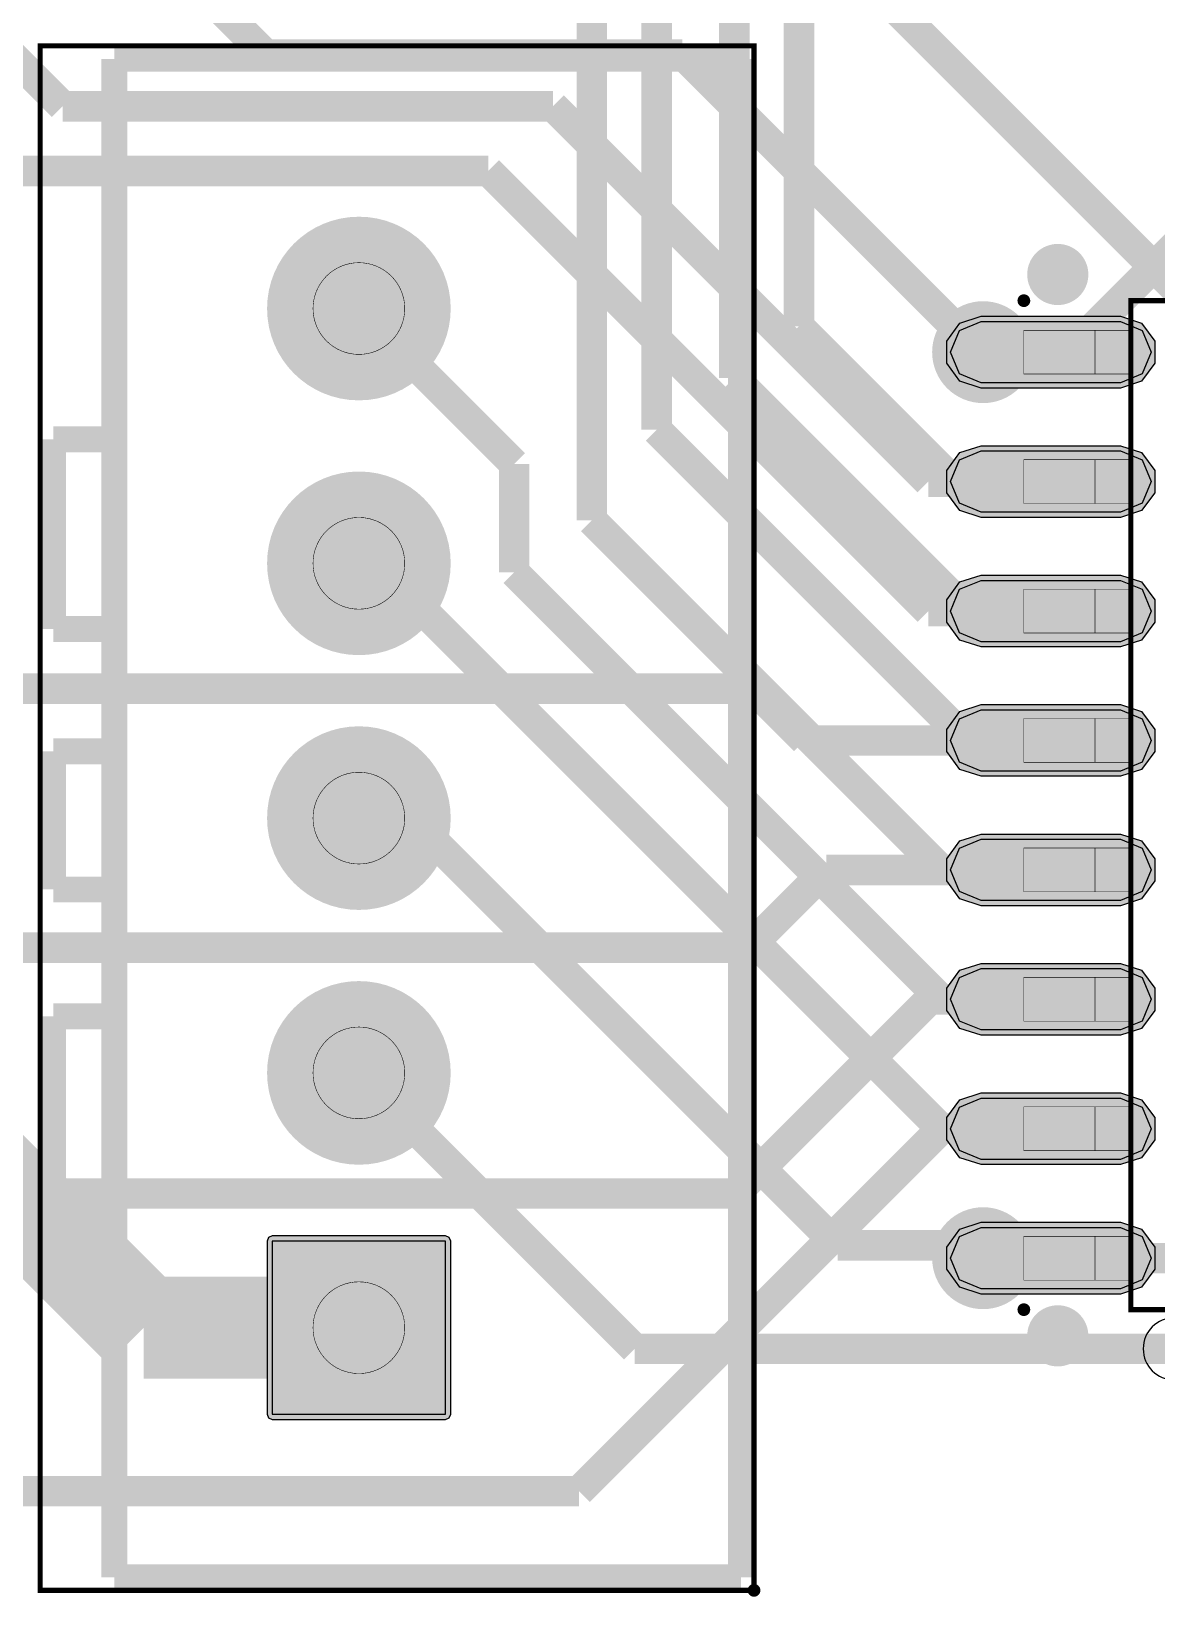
# Model space of a CAD drawing. Header units: millimetres. Extents: x -5.5 to 32.5, y -5.3 to 73.4.
# Drawn here: x 9.23 to 20.27, y 5.82 to 21.18 of the extents above; entities that cross this region are included whole.
import ezdxf

# ---------------------------------------------------------------- set-up
doc = ezdxf.new("R2010")
doc.units = ezdxf.units.MM
for name, color, linetype, true_color in [('Bottom Layer', 7, 'Continuous', 0x0000ff), ('Bottom Paste Mask Layer', 7, 'Continuous', 0x800000), ('Bottom Silkscreen Layer', 7, 'Continuous', 0x66cc33), ('Bottom Solder Mask Layer', 7, 'Continuous', 0xaa00ff), ('Component Marking Layer', 7, 'Continuous', 0x66ffcc), ('Component Shape Layer', 7, 'Continuous', 0x00cccc), ('Document Layer', 7, 'Continuous', 0xffffff), ('Hole Layer', 7, 'Continuous', 0x222222), ('Multi-Layer', 7, 'Continuous', 0xc0c0c0), ('Pin Floating Layer', 7, 'Continuous', 0xff99ff), ('Pin Soldering Layer', 7, 'Continuous', 0xcc9999), ('Top Layer', 7, 'Continuous', 0xff0000), ('Top Paste Mask Layer', 7, 'Continuous', 0x808080), ('Top Silkscreen Layer', 7, 'Continuous', 0xffcc00), ('Top Solder Mask Layer', 7, 'Continuous', 0x800080)]:
    doc.layers.add(name, color=color, linetype=linetype, true_color=true_color)

msp = doc.modelspace()

# ---------------------------------------------------------------- hatches: boundary and pattern name
at = {"layer": 'Bottom Layer'}
for points in [[(11.596, 18.462, 1), (13.296, 18.462, 1)], [(19.92, 18.335), (20.133, 18.247), (20.221, 18.034), (20.133, 17.821), (19.92, 17.733), (18.551, 17.733), (18.338, 17.821), (18.25, 18.034), (18.338, 18.247), (18.551, 18.335)], [(19.92, 17.065), (20.133, 16.977), (20.221, 16.764), (20.133, 16.551), (19.92, 16.463), (18.551, 16.463), (18.338, 16.551), (18.25, 16.764), (18.338, 16.977), (18.551, 17.065)], [(11.596, 15.962, 1), (13.296, 15.962, 1)], [(19.92, 15.795), (20.133, 15.707), (20.221, 15.494), (20.133, 15.281), (19.92, 15.193), (18.551, 15.193), (18.338, 15.281), (18.25, 15.494), (18.338, 15.707), (18.551, 15.795)], [(19.92, 14.525), (20.133, 14.437), (20.221, 14.224), (20.133, 14.011), (19.92, 13.923), (18.551, 13.923), (18.338, 14.011), (18.25, 14.224), (18.338, 14.437), (18.551, 14.525)], [(11.596, 13.462, 1), (13.296, 13.462, 1)], [(19.92, 13.255), (20.133, 13.167), (20.221, 12.954), (20.133, 12.741), (19.92, 12.653), (18.551, 12.653), (18.338, 12.741), (18.25, 12.954), (18.338, 13.167), (18.551, 13.255)], [(19.92, 11.985), (20.133, 11.897), (20.221, 11.684), (20.133, 11.471), (19.92, 11.383), (18.551, 11.383), (18.338, 11.471), (18.25, 11.684), (18.338, 11.897), (18.551, 11.985)], [(11.596, 10.962, 1), (13.296, 10.962, 1)], [(19.92, 10.715), (20.133, 10.627), (20.221, 10.414), (20.133, 10.201), (19.92, 10.113), (18.551, 10.113), (18.338, 10.201), (18.25, 10.414), (18.338, 10.627), (18.551, 10.715)], [(19.92, 9.445), (20.133, 9.357), (20.221, 9.144), (20.133, 8.931), (19.92, 8.843), (18.551, 8.843), (18.338, 8.931), (18.25, 9.144), (18.338, 9.357), (18.551, 9.445)], [(11.596, 7.612), (13.296, 7.612), (13.296, 9.312), (11.596, 9.312)]]:
    msp.add_hatch(color=256, dxfattribs=at).paths.add_polyline_path(points)
at = {"layer": 'Bottom Paste Mask Layer'}
for points in [[(19.92, 18.335), (20.133, 18.247), (20.221, 18.034), (20.133, 17.821), (19.92, 17.733), (18.551, 17.733), (18.338, 17.821), (18.25, 18.034), (18.338, 18.247), (18.551, 18.335)], [(19.92, 17.065), (20.133, 16.977), (20.221, 16.764), (20.133, 16.551), (19.92, 16.463), (18.551, 16.463), (18.338, 16.551), (18.25, 16.764), (18.338, 16.977), (18.551, 17.065)], [(19.92, 15.795), (20.133, 15.707), (20.221, 15.494), (20.133, 15.281), (19.92, 15.193), (18.551, 15.193), (18.338, 15.281), (18.25, 15.494), (18.338, 15.707), (18.551, 15.795)], [(19.92, 14.525), (20.133, 14.437), (20.221, 14.224), (20.133, 14.011), (19.92, 13.923), (18.551, 13.923), (18.338, 14.011), (18.25, 14.224), (18.338, 14.437), (18.551, 14.525)], [(19.92, 13.255), (20.133, 13.167), (20.221, 12.954), (20.133, 12.741), (19.92, 12.653), (18.551, 12.653), (18.338, 12.741), (18.25, 12.954), (18.338, 13.167), (18.551, 13.255)], [(19.92, 11.985), (20.133, 11.897), (20.221, 11.684), (20.133, 11.471), (19.92, 11.383), (18.551, 11.383), (18.338, 11.471), (18.25, 11.684), (18.338, 11.897), (18.551, 11.985)], [(19.92, 10.715), (20.133, 10.627), (20.221, 10.414), (20.133, 10.201), (19.92, 10.113), (18.551, 10.113), (18.338, 10.201), (18.25, 10.414), (18.338, 10.627), (18.551, 10.715)], [(19.92, 9.445), (20.133, 9.357), (20.221, 9.144), (20.133, 8.931), (19.92, 8.843), (18.551, 8.843), (18.338, 8.931), (18.25, 9.144), (18.338, 9.357), (18.551, 9.445)]]:
    msp.add_hatch(color=256, dxfattribs=at).paths.add_polyline_path(points)
at = {"layer": 'Bottom Solder Mask Layer'}
for points in [[(19.92, 18.386), (20.127, 18.319), (20.255, 18.143), (20.255, 17.925), (20.127, 17.749), (19.92, 17.682), (18.551, 17.682), (18.344, 17.749), (18.216, 17.925), (18.216, 18.143), (18.344, 18.319), (18.551, 18.386)], [(19.92, 17.116), (20.127, 17.049), (20.255, 16.873), (20.255, 16.655), (20.127, 16.479), (19.92, 16.412), (18.551, 16.412), (18.344, 16.479), (18.216, 16.655), (18.216, 16.873), (18.344, 17.049), (18.551, 17.116)], [(19.92, 15.846), (20.127, 15.779), (20.255, 15.603), (20.255, 15.385), (20.127, 15.209), (19.92, 15.142), (18.551, 15.142), (18.344, 15.209), (18.216, 15.385), (18.216, 15.603), (18.344, 15.779), (18.551, 15.846)], [(19.92, 14.576), (20.127, 14.509), (20.255, 14.333), (20.255, 14.115), (20.127, 13.939), (19.92, 13.872), (18.551, 13.872), (18.344, 13.939), (18.216, 14.115), (18.216, 14.333), (18.344, 14.509), (18.551, 14.576)], [(19.92, 13.306), (20.127, 13.239), (20.255, 13.063), (20.255, 12.845), (20.127, 12.669), (19.92, 12.602), (18.551, 12.602), (18.344, 12.669), (18.216, 12.845), (18.216, 13.063), (18.344, 13.239), (18.551, 13.306)], [(19.92, 12.036), (20.127, 11.969), (20.255, 11.793), (20.255, 11.575), (20.127, 11.399), (19.92, 11.332), (18.551, 11.332), (18.344, 11.399), (18.216, 11.575), (18.216, 11.793), (18.344, 11.969), (18.551, 12.036)], [(19.92, 10.766), (20.127, 10.699), (20.255, 10.523), (20.255, 10.305), (20.127, 10.129), (19.92, 10.062), (18.551, 10.062), (18.344, 10.129), (18.216, 10.305), (18.216, 10.523), (18.344, 10.699), (18.551, 10.766)], [(19.92, 9.496), (20.127, 9.429), (20.255, 9.253), (20.255, 9.035), (20.127, 8.859), (19.92, 8.792), (18.551, 8.792), (18.344, 8.859), (18.216, 9.035), (18.216, 9.253), (18.344, 9.429), (18.551, 9.496)]]:
    msp.add_hatch(color=256, dxfattribs=at).paths.add_polyline_path(points)
at = {"layer": 'Component Marking Layer'}
for points in [[(18.911, 18.539, 1), (19.031, 18.539, 1)], [(18.911, 8.639, 1), (19.031, 8.639, 1)], [(16.263, 5.885, 1), (16.383, 5.885, 1)]]:
    msp.add_hatch(color=256, dxfattribs=at).paths.add_polyline_path(points)
at = {"layer": 'Hole Layer'}
for points in [[(11.896, 18.462, 1), (12.996, 18.462, 1)], [(11.896, 15.962, 1), (12.996, 15.962, 1)], [(11.896, 13.462, 1), (12.996, 13.462, 1)], [(11.896, 10.962, 1), (12.996, 10.962, 1)], [(11.896, 8.462, 1), (12.996, 8.462, 1)]]:
    msp.add_hatch(color=256, dxfattribs=at).paths.add_polyline_path(points)
at = {"layer": 'Multi-Layer'}
for points in [[(11.596, 18.462, 1), (13.296, 18.462, 1)], [(11.596, 18.462, 1), (13.296, 18.462, 1)], [(11.596, 18.462, 1), (13.296, 18.462, 1)], [(11.596, 15.962, 1), (13.296, 15.962, 1)], [(11.596, 15.962, 1), (13.296, 15.962, 1)], [(11.596, 15.962, 1), (13.296, 15.962, 1)], [(11.596, 13.462, 1), (13.296, 13.462, 1)], [(11.596, 13.462, 1), (13.296, 13.462, 1)], [(11.596, 13.462, 1), (13.296, 13.462, 1)], [(11.596, 10.962, 1), (13.296, 10.962, 1)], [(11.596, 10.962, 1), (13.296, 10.962, 1)], [(11.596, 10.962, 1), (13.296, 10.962, 1)], [(11.596, 7.612), (13.296, 7.612), (13.296, 9.312), (11.596, 9.312)], [(11.596, 7.612), (13.296, 7.612), (13.296, 9.312), (11.596, 9.312)], [(11.596, 7.612), (13.296, 7.612), (13.296, 9.312), (11.596, 9.312)]]:
    msp.add_hatch(color=256, dxfattribs=at).paths.add_polyline_path(points)
at = {"layer": 'Pin Floating Layer'}
for points in [[(19.661, 18.249), (20.031, 18.249), (20.031, 17.819), (19.661, 17.819)], [(19.661, 17.819), (20.031, 17.819), (20.031, 18.249), (19.661, 18.249)], [(19.661, 16.979), (20.031, 16.979), (20.031, 16.549), (19.661, 16.549)], [(19.661, 16.549), (20.031, 16.549), (20.031, 16.979), (19.661, 16.979)], [(19.661, 15.709), (20.031, 15.709), (20.031, 15.279), (19.661, 15.279)], [(19.661, 15.279), (20.031, 15.279), (20.031, 15.709), (19.661, 15.709)], [(19.661, 14.439), (20.031, 14.439), (20.031, 14.009), (19.661, 14.009)], [(19.661, 14.009), (20.031, 14.009), (20.031, 14.439), (19.661, 14.439)], [(19.661, 13.169), (20.031, 13.169), (20.031, 12.739), (19.661, 12.739)], [(19.661, 12.739), (20.031, 12.739), (20.031, 13.169), (19.661, 13.169)], [(19.661, 11.899), (20.031, 11.899), (20.031, 11.469), (19.661, 11.469)], [(19.661, 11.469), (20.031, 11.469), (20.031, 11.899), (19.661, 11.899)], [(19.661, 10.629), (20.031, 10.629), (20.031, 10.199), (19.661, 10.199)], [(19.661, 10.199), (20.031, 10.199), (20.031, 10.629), (19.661, 10.629)], [(19.661, 9.359), (20.031, 9.359), (20.031, 8.929), (19.661, 8.929)], [(19.661, 8.929), (20.031, 8.929), (20.031, 9.359), (19.661, 9.359)]]:
    msp.add_hatch(color=256, dxfattribs=at).paths.add_polyline_path(points)
at = {"layer": 'Pin Soldering Layer'}
for points in [[(11.996, 18.462, 1), (12.896, 18.462, 1)], [(18.971, 18.249), (19.671, 18.249), (19.671, 17.819), (18.971, 17.819)], [(18.971, 17.819), (19.671, 17.819), (19.671, 18.249), (18.971, 18.249)], [(18.971, 16.979), (19.671, 16.979), (19.671, 16.549), (18.971, 16.549)], [(18.971, 16.549), (19.671, 16.549), (19.671, 16.979), (18.971, 16.979)], [(11.996, 15.962, 1), (12.896, 15.962, 1)], [(18.971, 15.709), (19.671, 15.709), (19.671, 15.279), (18.971, 15.279)], [(18.971, 15.279), (19.671, 15.279), (19.671, 15.709), (18.971, 15.709)], [(18.971, 14.439), (19.671, 14.439), (19.671, 14.009), (18.971, 14.009)], [(18.971, 14.009), (19.671, 14.009), (19.671, 14.439), (18.971, 14.439)], [(11.996, 13.462, 1), (12.896, 13.462, 1)], [(18.971, 13.169), (19.671, 13.169), (19.671, 12.739), (18.971, 12.739)], [(18.971, 12.739), (19.671, 12.739), (19.671, 13.169), (18.971, 13.169)], [(18.971, 11.899), (19.671, 11.899), (19.671, 11.469), (18.971, 11.469)], [(18.971, 11.469), (19.671, 11.469), (19.671, 11.899), (18.971, 11.899)], [(11.996, 10.962, 1), (12.896, 10.962, 1)], [(18.971, 10.629), (19.671, 10.629), (19.671, 10.199), (18.971, 10.199)], [(18.971, 10.199), (19.671, 10.199), (19.671, 10.629), (18.971, 10.629)], [(18.971, 9.359), (19.671, 9.359), (19.671, 8.929), (18.971, 8.929)], [(18.971, 8.929), (19.671, 8.929), (19.671, 9.359), (18.971, 9.359)], [(11.996, 8.462, 1), (12.896, 8.462, 1)]]:
    msp.add_hatch(color=256, dxfattribs=at).paths.add_polyline_path(points)
at = {"layer": 'Top Layer'}
for points in [[(11.596, 18.462, 1), (13.296, 18.462, 1)], [(18.551, 17.733), (18.338, 17.821), (18.25, 18.034), (18.338, 18.247), (18.551, 18.335), (19.92, 18.335), (20.133, 18.247), (20.221, 18.034), (20.133, 17.821), (19.92, 17.733)], [(18.551, 16.463), (18.338, 16.551), (18.25, 16.764), (18.338, 16.977), (18.551, 17.065), (19.92, 17.065), (20.133, 16.977), (20.221, 16.764), (20.133, 16.551), (19.92, 16.463)], [(11.596, 15.962, 1), (13.296, 15.962, 1)], [(18.551, 15.193), (18.338, 15.281), (18.25, 15.494), (18.338, 15.707), (18.551, 15.795), (19.92, 15.795), (20.133, 15.707), (20.221, 15.494), (20.133, 15.281), (19.92, 15.193)], [(18.551, 13.923), (18.338, 14.011), (18.25, 14.224), (18.338, 14.437), (18.551, 14.525), (19.92, 14.525), (20.133, 14.437), (20.221, 14.224), (20.133, 14.011), (19.92, 13.923)], [(11.596, 13.462, 1), (13.296, 13.462, 1)], [(18.551, 12.653), (18.338, 12.741), (18.25, 12.954), (18.338, 13.167), (18.551, 13.255), (19.92, 13.255), (20.133, 13.167), (20.221, 12.954), (20.133, 12.741), (19.92, 12.653)], [(18.551, 11.383), (18.338, 11.471), (18.25, 11.684), (18.338, 11.897), (18.551, 11.985), (19.92, 11.985), (20.133, 11.897), (20.221, 11.684), (20.133, 11.471), (19.92, 11.383)], [(11.596, 10.962, 1), (13.296, 10.962, 1)], [(18.551, 10.113), (18.338, 10.201), (18.25, 10.414), (18.338, 10.627), (18.551, 10.715), (19.92, 10.715), (20.133, 10.627), (20.221, 10.414), (20.133, 10.201), (19.92, 10.113)], [(18.551, 8.843), (18.338, 8.931), (18.25, 9.144), (18.338, 9.357), (18.551, 9.445), (19.92, 9.445), (20.133, 9.357), (20.221, 9.144), (20.133, 8.931), (19.92, 8.843)], [(11.596, 7.612), (13.296, 7.612), (13.296, 9.312), (11.596, 9.312)]]:
    msp.add_hatch(color=256, dxfattribs=at).paths.add_polyline_path(points)
at = {"layer": 'Top Paste Mask Layer'}
for points in [[(11.596, 18.462, 1), (13.296, 18.462, 1)], [(18.551, 17.733), (18.338, 17.821), (18.25, 18.034), (18.338, 18.247), (18.551, 18.335), (19.92, 18.335), (20.133, 18.247), (20.221, 18.034), (20.133, 17.821), (19.92, 17.733)], [(18.551, 16.463), (18.338, 16.551), (18.25, 16.764), (18.338, 16.977), (18.551, 17.065), (19.92, 17.065), (20.133, 16.977), (20.221, 16.764), (20.133, 16.551), (19.92, 16.463)], [(11.596, 15.962, 1), (13.296, 15.962, 1)], [(18.551, 15.193), (18.338, 15.281), (18.25, 15.494), (18.338, 15.707), (18.551, 15.795), (19.92, 15.795), (20.133, 15.707), (20.221, 15.494), (20.133, 15.281), (19.92, 15.193)], [(18.551, 13.923), (18.338, 14.011), (18.25, 14.224), (18.338, 14.437), (18.551, 14.525), (19.92, 14.525), (20.133, 14.437), (20.221, 14.224), (20.133, 14.011), (19.92, 13.923)], [(11.596, 13.462, 1), (13.296, 13.462, 1)], [(18.551, 12.653), (18.338, 12.741), (18.25, 12.954), (18.338, 13.167), (18.551, 13.255), (19.92, 13.255), (20.133, 13.167), (20.221, 12.954), (20.133, 12.741), (19.92, 12.653)], [(18.551, 11.383), (18.338, 11.471), (18.25, 11.684), (18.338, 11.897), (18.551, 11.985), (19.92, 11.985), (20.133, 11.897), (20.221, 11.684), (20.133, 11.471), (19.92, 11.383)], [(11.596, 10.962, 1), (13.296, 10.962, 1)], [(18.551, 10.113), (18.338, 10.201), (18.25, 10.414), (18.338, 10.627), (18.551, 10.715), (19.92, 10.715), (20.133, 10.627), (20.221, 10.414), (20.133, 10.201), (19.92, 10.113)], [(18.551, 8.843), (18.338, 8.931), (18.25, 9.144), (18.338, 9.357), (18.551, 9.445), (19.92, 9.445), (20.133, 9.357), (20.221, 9.144), (20.133, 8.931), (19.92, 8.843)], [(11.596, 7.612), (13.296, 7.612), (13.296, 9.312), (11.596, 9.312)]]:
    msp.add_hatch(color=256, dxfattribs=at).paths.add_polyline_path(points)
at = {"layer": 'Top Solder Mask Layer'}
for points in [[(11.545, 18.462, 1), (13.347, 18.462, 1)], [(18.551, 17.682), (18.344, 17.749), (18.216, 17.925), (18.216, 18.143), (18.344, 18.319), (18.551, 18.386), (19.92, 18.386), (20.127, 18.319), (20.255, 18.143), (20.255, 17.925), (20.127, 17.749), (19.92, 17.682)], [(18.551, 16.412), (18.344, 16.479), (18.216, 16.655), (18.216, 16.873), (18.344, 17.049), (18.551, 17.116), (19.92, 17.116), (20.127, 17.049), (20.255, 16.873), (20.255, 16.655), (20.127, 16.479), (19.92, 16.412)], [(11.545, 15.962, 1), (13.347, 15.962, 1)], [(18.551, 15.142), (18.344, 15.209), (18.216, 15.385), (18.216, 15.603), (18.344, 15.779), (18.551, 15.846), (19.92, 15.846), (20.127, 15.779), (20.255, 15.603), (20.255, 15.385), (20.127, 15.209), (19.92, 15.142)], [(18.551, 13.872), (18.344, 13.939), (18.216, 14.115), (18.216, 14.333), (18.344, 14.509), (18.551, 14.576), (19.92, 14.576), (20.127, 14.509), (20.255, 14.333), (20.255, 14.115), (20.127, 13.939), (19.92, 13.872)], [(11.545, 13.462, 1), (13.347, 13.462, 1)], [(18.551, 12.602), (18.344, 12.669), (18.216, 12.845), (18.216, 13.063), (18.344, 13.239), (18.551, 13.306), (19.92, 13.306), (20.127, 13.239), (20.255, 13.063), (20.255, 12.845), (20.127, 12.669), (19.92, 12.602)], [(18.551, 11.332), (18.344, 11.399), (18.216, 11.575), (18.216, 11.793), (18.344, 11.969), (18.551, 12.036), (19.92, 12.036), (20.127, 11.969), (20.255, 11.793), (20.255, 11.575), (20.127, 11.399), (19.92, 11.332)], [(11.545, 10.962, 1), (13.347, 10.962, 1)], [(18.551, 10.062), (18.344, 10.129), (18.216, 10.305), (18.216, 10.523), (18.344, 10.699), (18.551, 10.766), (19.92, 10.766), (20.127, 10.699), (20.255, 10.523), (20.255, 10.305), (20.127, 10.129), (19.92, 10.062)], [(18.551, 8.792), (18.344, 8.859), (18.216, 9.035), (18.216, 9.253), (18.344, 9.429), (18.551, 9.496), (19.92, 9.496), (20.127, 9.429), (20.255, 9.253), (20.255, 9.035), (20.127, 8.859), (19.92, 8.792)], [(11.596, 7.561), (13.296, 7.561), (13.332, 7.576), (13.347, 7.612), (13.347, 9.312), (13.332, 9.348), (13.296, 9.363), (11.596, 9.363), (11.56, 9.348), (11.545, 9.312), (11.545, 7.612), (11.56, 7.576)]]:
    msp.add_hatch(color=256, dxfattribs=at).paths.add_polyline_path(points)

# ---------------------------------------------------------------- linework, layer by layer
at = {"layer": 'Bottom Layer'}
for points, const_width in [([(16.764, 29.553), (16.764, 18.288)], 0.3), ([(16.129, 27.689), (16.129, 17.78)], 0.3), ([(15.367, 25.95), (15.367, 17.272)], 0.3), ([(14.732, 24.086), (14.732, 16.383)], 0.3), ([(21.271, 19.896), (19.409, 18.034)], 0.3), ([(12.446, 18.462), (13.97, 16.938)], 0.3), ([(16.764, 18.288), (18.288, 16.764)], 0.3), ([(19.409, 18.034), (19.235, 18.034)], 0.3), ([(16.129, 17.78), (18.415, 15.494)], 0.3), ([(15.367, 17.272), (18.415, 14.224)], 0.3), ([(13.97, 16.938), (13.97, 15.875)], 0.3), ([(18.288, 16.764), (19.235, 16.764)], 0.3), ([(14.732, 16.383), (18.161, 12.954)], 0.3), ([(12.446, 15.962), (12.613, 15.962)], 0.3), ([(12.613, 15.962), (18.161, 10.414)], 0.3), ([(13.97, 15.875), (18.161, 11.684)], 0.3), ([(18.415, 15.494), (19.235, 15.494)], 0.3), ([(18.415, 14.224), (19.235, 14.224)], 0.3), ([(12.446, 13.462), (12.954, 13.462)], 0.3), ([(12.954, 13.462), (17.145, 9.271)], 0.3), ([(18.161, 12.954), (19.235, 12.954)], 0.3), ([(18.161, 11.684), (19.235, 11.684)], 0.3), ([(8.128, 10.668), (10.334, 8.462)], 1), ([(12.446, 10.962), (15.153, 8.255)], 0.3), ([(18.161, 10.414), (19.235, 10.414)], 0.3), ([(17.145, 9.271), (19.108, 9.271)], 0.3), ([(19.108, 9.271), (19.235, 9.144)], 0.3), ([(10.334, 8.462), (12.446, 8.462)], 1), ([(15.153, 8.255), (20.447, 8.255)], 0.3)]:
    msp.add_lwpolyline(points, dxfattribs=dict(at, const_width=const_width))
for points in [[(19.92, 18.335), (20.133, 18.247), (20.221, 18.034), (20.133, 17.821), (19.92, 17.733), (18.551, 17.733), (18.338, 17.821), (18.25, 18.034), (18.338, 18.247), (18.551, 18.335)], [(19.92, 17.065), (20.133, 16.977), (20.221, 16.764), (20.133, 16.551), (19.92, 16.463), (18.551, 16.463), (18.338, 16.551), (18.25, 16.764), (18.338, 16.977), (18.551, 17.065)], [(19.92, 15.795), (20.133, 15.707), (20.221, 15.494), (20.133, 15.281), (19.92, 15.193), (18.551, 15.193), (18.338, 15.281), (18.25, 15.494), (18.338, 15.707), (18.551, 15.795)], [(19.92, 14.525), (20.133, 14.437), (20.221, 14.224), (20.133, 14.011), (19.92, 13.923), (18.551, 13.923), (18.338, 14.011), (18.25, 14.224), (18.338, 14.437), (18.551, 14.525)], [(19.92, 13.255), (20.133, 13.167), (20.221, 12.954), (20.133, 12.741), (19.92, 12.653), (18.551, 12.653), (18.338, 12.741), (18.25, 12.954), (18.338, 13.167), (18.551, 13.255)], [(19.92, 11.985), (20.133, 11.897), (20.221, 11.684), (20.133, 11.471), (19.92, 11.383), (18.551, 11.383), (18.338, 11.471), (18.25, 11.684), (18.338, 11.897), (18.551, 11.985)], [(19.92, 10.715), (20.133, 10.627), (20.221, 10.414), (20.133, 10.201), (19.92, 10.113), (18.551, 10.113), (18.338, 10.201), (18.25, 10.414), (18.338, 10.627), (18.551, 10.715)], [(19.92, 9.445), (20.133, 9.357), (20.221, 9.144), (20.133, 8.931), (19.92, 8.843), (18.551, 8.843), (18.338, 8.931), (18.25, 9.144), (18.338, 9.357), (18.551, 9.445)], [(11.596, 7.612), (13.296, 7.612), (13.296, 9.312), (11.596, 9.312)]]:
    msp.add_lwpolyline(points, close=True, dxfattribs=at)
at = {"layer": 'Bottom Paste Mask Layer'}
for points in [[(19.92, 18.335), (20.133, 18.247), (20.221, 18.034), (20.133, 17.821), (19.92, 17.733), (18.551, 17.733), (18.338, 17.821), (18.25, 18.034), (18.338, 18.247), (18.551, 18.335)], [(19.92, 17.065), (20.133, 16.977), (20.221, 16.764), (20.133, 16.551), (19.92, 16.463), (18.551, 16.463), (18.338, 16.551), (18.25, 16.764), (18.338, 16.977), (18.551, 17.065)], [(19.92, 15.795), (20.133, 15.707), (20.221, 15.494), (20.133, 15.281), (19.92, 15.193), (18.551, 15.193), (18.338, 15.281), (18.25, 15.494), (18.338, 15.707), (18.551, 15.795)], [(19.92, 14.525), (20.133, 14.437), (20.221, 14.224), (20.133, 14.011), (19.92, 13.923), (18.551, 13.923), (18.338, 14.011), (18.25, 14.224), (18.338, 14.437), (18.551, 14.525)], [(19.92, 13.255), (20.133, 13.167), (20.221, 12.954), (20.133, 12.741), (19.92, 12.653), (18.551, 12.653), (18.338, 12.741), (18.25, 12.954), (18.338, 13.167), (18.551, 13.255)], [(19.92, 11.985), (20.133, 11.897), (20.221, 11.684), (20.133, 11.471), (19.92, 11.383), (18.551, 11.383), (18.338, 11.471), (18.25, 11.684), (18.338, 11.897), (18.551, 11.985)], [(19.92, 10.715), (20.133, 10.627), (20.221, 10.414), (20.133, 10.201), (19.92, 10.113), (18.551, 10.113), (18.338, 10.201), (18.25, 10.414), (18.338, 10.627), (18.551, 10.715)], [(19.92, 9.445), (20.133, 9.357), (20.221, 9.144), (20.133, 8.931), (19.92, 8.843), (18.551, 8.843), (18.338, 8.931), (18.25, 9.144), (18.338, 9.357), (18.551, 9.445)]]:
    msp.add_lwpolyline(points, close=True, dxfattribs=at)
at = {"layer": 'Bottom Silkscreen Layer', "const_width": 0.3}
msp.add_lwpolyline([(19.154, 8.382, 1), (19.454, 8.382, 1)], format="xyb", close=True, dxfattribs=at)
msp.add_lwpolyline([(19.154, 8.382, 1), (19.454, 8.382, 1)], format="xyb", close=True, dxfattribs=at)
at = {"layer": 'Bottom Solder Mask Layer'}
for points in [[(19.92, 18.386), (20.127, 18.319), (20.255, 18.143), (20.255, 17.925), (20.127, 17.749), (19.92, 17.682), (18.551, 17.682), (18.344, 17.749), (18.216, 17.925), (18.216, 18.143), (18.344, 18.319), (18.551, 18.386)], [(19.92, 17.116), (20.127, 17.049), (20.255, 16.873), (20.255, 16.655), (20.127, 16.479), (19.92, 16.412), (18.551, 16.412), (18.344, 16.479), (18.216, 16.655), (18.216, 16.873), (18.344, 17.049), (18.551, 17.116)], [(19.92, 15.846), (20.127, 15.779), (20.255, 15.603), (20.255, 15.385), (20.127, 15.209), (19.92, 15.142), (18.551, 15.142), (18.344, 15.209), (18.216, 15.385), (18.216, 15.603), (18.344, 15.779), (18.551, 15.846)], [(19.92, 14.576), (20.127, 14.509), (20.255, 14.333), (20.255, 14.115), (20.127, 13.939), (19.92, 13.872), (18.551, 13.872), (18.344, 13.939), (18.216, 14.115), (18.216, 14.333), (18.344, 14.509), (18.551, 14.576)], [(19.92, 13.306), (20.127, 13.239), (20.255, 13.063), (20.255, 12.845), (20.127, 12.669), (19.92, 12.602), (18.551, 12.602), (18.344, 12.669), (18.216, 12.845), (18.216, 13.063), (18.344, 13.239), (18.551, 13.306)], [(19.92, 12.036), (20.127, 11.969), (20.255, 11.793), (20.255, 11.575), (20.127, 11.399), (19.92, 11.332), (18.551, 11.332), (18.344, 11.399), (18.216, 11.575), (18.216, 11.793), (18.344, 11.969), (18.551, 12.036)], [(19.92, 10.766), (20.127, 10.699), (20.255, 10.523), (20.255, 10.305), (20.127, 10.129), (19.92, 10.062), (18.551, 10.062), (18.344, 10.129), (18.216, 10.305), (18.216, 10.523), (18.344, 10.699), (18.551, 10.766)], [(19.92, 9.496), (20.127, 9.429), (20.255, 9.253), (20.255, 9.035), (20.127, 8.859), (19.92, 8.792), (18.551, 8.792), (18.344, 8.859), (18.216, 9.035), (18.216, 9.253), (18.344, 9.429), (18.551, 9.496)]]:
    msp.add_lwpolyline(points, close=True, dxfattribs=at)
at = {"layer": 'Component Marking Layer', "const_width": 0.00508}
for points in [[(18.911, 18.539, 1), (19.031, 18.539, 1)], [(18.911, 8.639, 1), (19.031, 8.639, 1)], [(16.263, 5.885, 1), (16.383, 5.885, 1)]]:
    msp.add_lwpolyline(points, format="xyb", close=True, dxfattribs=at)
at = {"layer": 'Component Shape Layer', "const_width": 0.0508}
for points in [[(9.319, 5.885), (9.319, 21.039), (16.323, 21.039), (16.323, 5.885)], [(9.319, 5.885), (9.319, 21.039), (16.323, 21.039), (16.323, 5.885)], [(20.021, 18.539), (23.921, 18.539), (23.921, 8.639), (20.021, 8.639)], [(20.021, 8.639), (23.921, 8.639), (23.921, 18.539), (20.021, 18.539)], [(20.021, 18.539), (23.921, 18.539), (23.921, 8.639), (20.021, 8.639)], [(20.021, 8.639), (23.921, 8.639), (23.921, 18.539), (20.021, 18.539)]]:
    msp.add_lwpolyline(points, close=True, dxfattribs=at)
at = {"layer": 'Document Layer', "const_width": 0.5}
for points in [[(18.321, 18.034, 1), (18.821, 18.034, 1)], [(18.321, 18.034, 1), (18.821, 18.034, 1)], [(18.321, 9.144, 1), (18.821, 9.144, 1)], [(18.321, 9.144, 1), (18.821, 9.144, 1)]]:
    msp.add_lwpolyline(points, format="xyb", close=True, dxfattribs=at)
at = {"layer": 'Multi-Layer'}
msp.add_lwpolyline([(11.596, 7.612), (13.296, 7.612), (13.296, 9.312), (11.596, 9.312)], close=True, dxfattribs=at)
msp.add_lwpolyline([(11.596, 7.612), (13.296, 7.612), (13.296, 9.312), (11.596, 9.312)], close=True, dxfattribs=at)
msp.add_lwpolyline([(11.596, 7.612), (13.296, 7.612), (13.296, 9.312), (11.596, 9.312)], close=True, dxfattribs=at)
msp.add_lwpolyline([(20.142, 8.255, 1), (20.752, 8.255), (20.752, 8.255, 1), (20.142, 8.255)], format="xyb", dxfattribs=at)
at = {"layer": 'Pin Floating Layer', "const_width": 0.00508}
for points in [[(19.661, 18.249), (20.031, 18.249), (20.031, 17.819), (19.661, 17.819)], [(19.661, 17.819), (20.031, 17.819), (20.031, 18.249), (19.661, 18.249)], [(19.661, 18.249), (20.031, 18.249), (20.031, 17.819), (19.661, 17.819)], [(19.661, 17.819), (20.031, 17.819), (20.031, 18.249), (19.661, 18.249)], [(19.661, 16.979), (20.031, 16.979), (20.031, 16.549), (19.661, 16.549)], [(19.661, 16.549), (20.031, 16.549), (20.031, 16.979), (19.661, 16.979)], [(19.661, 16.979), (20.031, 16.979), (20.031, 16.549), (19.661, 16.549)], [(19.661, 16.549), (20.031, 16.549), (20.031, 16.979), (19.661, 16.979)], [(19.661, 15.709), (20.031, 15.709), (20.031, 15.279), (19.661, 15.279)], [(19.661, 15.279), (20.031, 15.279), (20.031, 15.709), (19.661, 15.709)], [(19.661, 15.709), (20.031, 15.709), (20.031, 15.279), (19.661, 15.279)], [(19.661, 15.279), (20.031, 15.279), (20.031, 15.709), (19.661, 15.709)], [(19.661, 14.439), (20.031, 14.439), (20.031, 14.009), (19.661, 14.009)], [(19.661, 14.009), (20.031, 14.009), (20.031, 14.439), (19.661, 14.439)], [(19.661, 14.439), (20.031, 14.439), (20.031, 14.009), (19.661, 14.009)], [(19.661, 14.009), (20.031, 14.009), (20.031, 14.439), (19.661, 14.439)], [(19.661, 13.169), (20.031, 13.169), (20.031, 12.739), (19.661, 12.739)], [(19.661, 12.739), (20.031, 12.739), (20.031, 13.169), (19.661, 13.169)], [(19.661, 13.169), (20.031, 13.169), (20.031, 12.739), (19.661, 12.739)], [(19.661, 12.739), (20.031, 12.739), (20.031, 13.169), (19.661, 13.169)], [(19.661, 11.899), (20.031, 11.899), (20.031, 11.469), (19.661, 11.469)], [(19.661, 11.469), (20.031, 11.469), (20.031, 11.899), (19.661, 11.899)], [(19.661, 11.899), (20.031, 11.899), (20.031, 11.469), (19.661, 11.469)], [(19.661, 11.469), (20.031, 11.469), (20.031, 11.899), (19.661, 11.899)], [(19.661, 10.629), (20.031, 10.629), (20.031, 10.199), (19.661, 10.199)], [(19.661, 10.199), (20.031, 10.199), (20.031, 10.629), (19.661, 10.629)], [(19.661, 10.629), (20.031, 10.629), (20.031, 10.199), (19.661, 10.199)], [(19.661, 10.199), (20.031, 10.199), (20.031, 10.629), (19.661, 10.629)], [(19.661, 9.359), (20.031, 9.359), (20.031, 8.929), (19.661, 8.929)], [(19.661, 8.929), (20.031, 8.929), (20.031, 9.359), (19.661, 9.359)], [(19.661, 9.359), (20.031, 9.359), (20.031, 8.929), (19.661, 8.929)], [(19.661, 8.929), (20.031, 8.929), (20.031, 9.359), (19.661, 9.359)]]:
    msp.add_lwpolyline(points, close=True, dxfattribs=at)
at = {"layer": 'Pin Soldering Layer', "const_width": 0.00508}
for points in [[(11.996, 18.462, 1), (12.896, 18.462, 1)], [(11.996, 15.962, 1), (12.896, 15.962, 1)], [(11.996, 13.462, 1), (12.896, 13.462, 1)], [(11.996, 10.962, 1), (12.896, 10.962, 1)], [(11.996, 8.462, 1), (12.896, 8.462, 1)]]:
    msp.add_lwpolyline(points, format="xyb", close=True, dxfattribs=at)
for points in [[(18.971, 18.249), (19.671, 18.249), (19.671, 17.819), (18.971, 17.819)], [(18.971, 17.819), (19.671, 17.819), (19.671, 18.249), (18.971, 18.249)], [(18.971, 18.249), (19.671, 18.249), (19.671, 17.819), (18.971, 17.819)], [(18.971, 17.819), (19.671, 17.819), (19.671, 18.249), (18.971, 18.249)], [(18.971, 16.979), (19.671, 16.979), (19.671, 16.549), (18.971, 16.549)], [(18.971, 16.549), (19.671, 16.549), (19.671, 16.979), (18.971, 16.979)], [(18.971, 16.979), (19.671, 16.979), (19.671, 16.549), (18.971, 16.549)], [(18.971, 16.549), (19.671, 16.549), (19.671, 16.979), (18.971, 16.979)], [(18.971, 15.709), (19.671, 15.709), (19.671, 15.279), (18.971, 15.279)], [(18.971, 15.279), (19.671, 15.279), (19.671, 15.709), (18.971, 15.709)], [(18.971, 15.709), (19.671, 15.709), (19.671, 15.279), (18.971, 15.279)], [(18.971, 15.279), (19.671, 15.279), (19.671, 15.709), (18.971, 15.709)], [(18.971, 14.439), (19.671, 14.439), (19.671, 14.009), (18.971, 14.009)], [(18.971, 14.009), (19.671, 14.009), (19.671, 14.439), (18.971, 14.439)], [(18.971, 14.439), (19.671, 14.439), (19.671, 14.009), (18.971, 14.009)], [(18.971, 14.009), (19.671, 14.009), (19.671, 14.439), (18.971, 14.439)], [(18.971, 13.169), (19.671, 13.169), (19.671, 12.739), (18.971, 12.739)], [(18.971, 12.739), (19.671, 12.739), (19.671, 13.169), (18.971, 13.169)], [(18.971, 13.169), (19.671, 13.169), (19.671, 12.739), (18.971, 12.739)], [(18.971, 12.739), (19.671, 12.739), (19.671, 13.169), (18.971, 13.169)], [(18.971, 11.899), (19.671, 11.899), (19.671, 11.469), (18.971, 11.469)], [(18.971, 11.469), (19.671, 11.469), (19.671, 11.899), (18.971, 11.899)], [(18.971, 11.899), (19.671, 11.899), (19.671, 11.469), (18.971, 11.469)], [(18.971, 11.469), (19.671, 11.469), (19.671, 11.899), (18.971, 11.899)], [(18.971, 10.629), (19.671, 10.629), (19.671, 10.199), (18.971, 10.199)], [(18.971, 10.199), (19.671, 10.199), (19.671, 10.629), (18.971, 10.629)], [(18.971, 10.629), (19.671, 10.629), (19.671, 10.199), (18.971, 10.199)], [(18.971, 10.199), (19.671, 10.199), (19.671, 10.629), (18.971, 10.629)], [(18.971, 9.359), (19.671, 9.359), (19.671, 8.929), (18.971, 8.929)], [(18.971, 8.929), (19.671, 8.929), (19.671, 9.359), (18.971, 9.359)], [(18.971, 9.359), (19.671, 9.359), (19.671, 8.929), (18.971, 8.929)], [(18.971, 8.929), (19.671, 8.929), (19.671, 9.359), (18.971, 9.359)]]:
    msp.add_lwpolyline(points, close=True, dxfattribs=at)
at = {"layer": 'Top Layer', "const_width": 0.3}
for points in [[(3.683, 28.804), (11.532, 20.955)], [(3.683, 26.304), (9.54, 20.447)], [(22.352, 16.764), (17.272, 21.844)], [(11.532, 20.955), (15.621, 20.955)], [(15.621, 20.955), (18.542, 18.034)], [(9.54, 20.447), (14.351, 20.447)], [(14.351, 20.447), (18.034, 16.764)], [(7.675, 19.812), (13.716, 19.812)], [(13.716, 19.812), (18.034, 15.494)], [(18.542, 18.034), (19.235, 18.034)], [(18.034, 16.764), (19.235, 16.764)], [(18.034, 15.494), (19.235, 15.494)], [(7.289, 14.732), (16.314, 14.732)], [(16.822, 14.224), (16.314, 14.732)], [(19.235, 14.224), (16.822, 14.224)], [(16.271, 12.192), (17.033, 12.954)], [(17.033, 12.954), (19.235, 12.954)], [(7.366, 12.192), (16.271, 12.192)], [(16.144, 9.779), (18.049, 11.684)], [(18.049, 11.684), (19.235, 11.684)], [(14.605, 6.858), (18.161, 10.414)], [(18.161, 10.414), (19.235, 10.414)], [(7.242, 9.779), (16.144, 9.779)], [(20.447, 9.144), (19.235, 9.144)], [(7.62, 6.858), (14.605, 6.858)]]:
    msp.add_lwpolyline(points, dxfattribs=at)
at = {"layer": 'Top Layer'}
for points in [[(18.551, 17.733), (18.338, 17.821), (18.25, 18.034), (18.338, 18.247), (18.551, 18.335), (19.92, 18.335), (20.133, 18.247), (20.221, 18.034), (20.133, 17.821), (19.92, 17.733)], [(18.551, 16.463), (18.338, 16.551), (18.25, 16.764), (18.338, 16.977), (18.551, 17.065), (19.92, 17.065), (20.133, 16.977), (20.221, 16.764), (20.133, 16.551), (19.92, 16.463)], [(18.551, 15.193), (18.338, 15.281), (18.25, 15.494), (18.338, 15.707), (18.551, 15.795), (19.92, 15.795), (20.133, 15.707), (20.221, 15.494), (20.133, 15.281), (19.92, 15.193)], [(18.551, 13.923), (18.338, 14.011), (18.25, 14.224), (18.338, 14.437), (18.551, 14.525), (19.92, 14.525), (20.133, 14.437), (20.221, 14.224), (20.133, 14.011), (19.92, 13.923)], [(18.551, 12.653), (18.338, 12.741), (18.25, 12.954), (18.338, 13.167), (18.551, 13.255), (19.92, 13.255), (20.133, 13.167), (20.221, 12.954), (20.133, 12.741), (19.92, 12.653)], [(18.551, 11.383), (18.338, 11.471), (18.25, 11.684), (18.338, 11.897), (18.551, 11.985), (19.92, 11.985), (20.133, 11.897), (20.221, 11.684), (20.133, 11.471), (19.92, 11.383)], [(18.551, 10.113), (18.338, 10.201), (18.25, 10.414), (18.338, 10.627), (18.551, 10.715), (19.92, 10.715), (20.133, 10.627), (20.221, 10.414), (20.133, 10.201), (19.92, 10.113)], [(18.551, 8.843), (18.338, 8.931), (18.25, 9.144), (18.338, 9.357), (18.551, 9.445), (19.92, 9.445), (20.133, 9.357), (20.221, 9.144), (20.133, 8.931), (19.92, 8.843)], [(11.596, 7.612), (13.296, 7.612), (13.296, 9.312), (11.596, 9.312)]]:
    msp.add_lwpolyline(points, close=True, dxfattribs=at)
at = {"layer": 'Top Paste Mask Layer'}
for points in [[(18.551, 17.733), (18.338, 17.821), (18.25, 18.034), (18.338, 18.247), (18.551, 18.335), (19.92, 18.335), (20.133, 18.247), (20.221, 18.034), (20.133, 17.821), (19.92, 17.733)], [(18.551, 16.463), (18.338, 16.551), (18.25, 16.764), (18.338, 16.977), (18.551, 17.065), (19.92, 17.065), (20.133, 16.977), (20.221, 16.764), (20.133, 16.551), (19.92, 16.463)], [(18.551, 15.193), (18.338, 15.281), (18.25, 15.494), (18.338, 15.707), (18.551, 15.795), (19.92, 15.795), (20.133, 15.707), (20.221, 15.494), (20.133, 15.281), (19.92, 15.193)], [(18.551, 13.923), (18.338, 14.011), (18.25, 14.224), (18.338, 14.437), (18.551, 14.525), (19.92, 14.525), (20.133, 14.437), (20.221, 14.224), (20.133, 14.011), (19.92, 13.923)], [(18.551, 12.653), (18.338, 12.741), (18.25, 12.954), (18.338, 13.167), (18.551, 13.255), (19.92, 13.255), (20.133, 13.167), (20.221, 12.954), (20.133, 12.741), (19.92, 12.653)], [(18.551, 11.383), (18.338, 11.471), (18.25, 11.684), (18.338, 11.897), (18.551, 11.985), (19.92, 11.985), (20.133, 11.897), (20.221, 11.684), (20.133, 11.471), (19.92, 11.383)], [(18.551, 10.113), (18.338, 10.201), (18.25, 10.414), (18.338, 10.627), (18.551, 10.715), (19.92, 10.715), (20.133, 10.627), (20.221, 10.414), (20.133, 10.201), (19.92, 10.113)], [(18.551, 8.843), (18.338, 8.931), (18.25, 9.144), (18.338, 9.357), (18.551, 9.445), (19.92, 9.445), (20.133, 9.357), (20.221, 9.144), (20.133, 8.931), (19.92, 8.843)], [(11.596, 7.612), (13.296, 7.612), (13.296, 9.312), (11.596, 9.312)]]:
    msp.add_lwpolyline(points, close=True, dxfattribs=at)
at = {"layer": 'Top Silkscreen Layer', "const_width": 0.254}
for points in [[(10.046, 6.012), (10.046, 20.912)], [(10.046, 20.912), (16.196, 20.912)], [(10.046, 6.012), (10.046, 20.912)], [(10.046, 20.912), (16.196, 20.912)], [(16.196, 6.012), (16.196, 20.912)], [(16.196, 6.012), (16.196, 20.912)], [(9.446, 15.318), (9.446, 17.179)], [(9.446, 17.179), (10.046, 17.179)], [(9.446, 15.318), (9.446, 17.179)], [(9.446, 17.179), (10.046, 17.179)], [(9.446, 15.318), (9.446, 17.179)], [(9.446, 17.179), (10.046, 17.179)], [(9.446, 15.318), (9.446, 17.179)], [(9.446, 17.179), (10.046, 17.179)], [(10.046, 15.318), (9.446, 15.318)], [(10.046, 15.318), (9.446, 15.318)], [(9.446, 12.762), (9.446, 14.118)], [(9.446, 14.118), (10.046, 14.118)], [(9.446, 12.762), (9.446, 14.118)], [(9.446, 14.118), (10.046, 14.118)], [(10.046, 12.762), (9.446, 12.762)], [(10.046, 12.762), (9.446, 12.762)], [(9.446, 9.657), (9.446, 11.518)], [(9.446, 11.518), (10.046, 11.518)], [(9.446, 9.657), (9.446, 11.518)], [(9.446, 11.518), (10.046, 11.518)], [(10.046, 9.657), (9.446, 9.657)], [(10.046, 9.657), (9.446, 9.657)], [(10.046, 6.012), (16.196, 6.012)], [(10.046, 6.012), (16.196, 6.012)]]:
    msp.add_lwpolyline(points, dxfattribs=at)
at = {"layer": 'Top Silkscreen Layer', "const_width": 0.3}
msp.add_lwpolyline([(19.154, 18.796, 1), (19.454, 18.796, 1)], format="xyb", close=True, dxfattribs=at)
msp.add_lwpolyline([(19.154, 18.796, 1), (19.454, 18.796, 1)], format="xyb", close=True, dxfattribs=at)
at = {"layer": 'Top Solder Mask Layer'}
for points in [[(18.551, 17.682), (18.344, 17.749), (18.216, 17.925), (18.216, 18.143), (18.344, 18.319), (18.551, 18.386), (19.92, 18.386), (20.127, 18.319), (20.255, 18.143), (20.255, 17.925), (20.127, 17.749), (19.92, 17.682)], [(18.551, 16.412), (18.344, 16.479), (18.216, 16.655), (18.216, 16.873), (18.344, 17.049), (18.551, 17.116), (19.92, 17.116), (20.127, 17.049), (20.255, 16.873), (20.255, 16.655), (20.127, 16.479), (19.92, 16.412)], [(18.551, 15.142), (18.344, 15.209), (18.216, 15.385), (18.216, 15.603), (18.344, 15.779), (18.551, 15.846), (19.92, 15.846), (20.127, 15.779), (20.255, 15.603), (20.255, 15.385), (20.127, 15.209), (19.92, 15.142)], [(18.551, 13.872), (18.344, 13.939), (18.216, 14.115), (18.216, 14.333), (18.344, 14.509), (18.551, 14.576), (19.92, 14.576), (20.127, 14.509), (20.255, 14.333), (20.255, 14.115), (20.127, 13.939), (19.92, 13.872)], [(18.551, 12.602), (18.344, 12.669), (18.216, 12.845), (18.216, 13.063), (18.344, 13.239), (18.551, 13.306), (19.92, 13.306), (20.127, 13.239), (20.255, 13.063), (20.255, 12.845), (20.127, 12.669), (19.92, 12.602)], [(18.551, 11.332), (18.344, 11.399), (18.216, 11.575), (18.216, 11.793), (18.344, 11.969), (18.551, 12.036), (19.92, 12.036), (20.127, 11.969), (20.255, 11.793), (20.255, 11.575), (20.127, 11.399), (19.92, 11.332)], [(18.551, 10.062), (18.344, 10.129), (18.216, 10.305), (18.216, 10.523), (18.344, 10.699), (18.551, 10.766), (19.92, 10.766), (20.127, 10.699), (20.255, 10.523), (20.255, 10.305), (20.127, 10.129), (19.92, 10.062)], [(18.551, 8.792), (18.344, 8.859), (18.216, 9.035), (18.216, 9.253), (18.344, 9.429), (18.551, 9.496), (19.92, 9.496), (20.127, 9.429), (20.255, 9.253), (20.255, 9.035), (20.127, 8.859), (19.92, 8.792)], [(11.596, 7.561), (13.296, 7.561), (13.332, 7.576), (13.347, 7.612), (13.347, 9.312), (13.332, 9.348), (13.296, 9.363), (11.596, 9.363), (11.56, 9.348), (11.545, 9.312), (11.545, 7.612), (11.56, 7.576)]]:
    msp.add_lwpolyline(points, close=True, dxfattribs=at)

doc.saveas('drawing.dxf')
